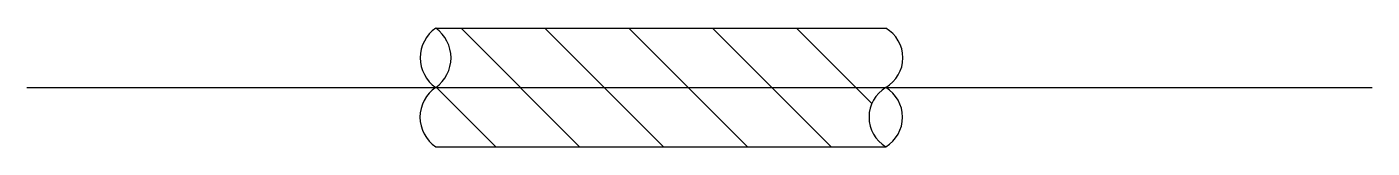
# Model space of a CAD drawing. Extents: x 913870 to 917502, y -1057963 to -1057643.
import ezdxf

# ---------------------------------------------------------------- set-up
doc = ezdxf.new("R2010")
doc.units = 0
doc.header["$LTSCALE"] = 1000
doc.header["$MEASUREMENT"] = 0
doc.layers.get('0').update_dxf_attribs({"linetype": 'CONTINUOUS'})

# ---------------------------------------------------------------- blocks, each defined once
blk = doc.blocks.new('LBW')
at = {"color": 3, "linetype": 'Continuous'}
for p, q in [((-599.5, 150), (538.6, 150)), ((-235.7, -150), (-535.7, 150)), ((-23.6, -150), (-323.6, 150)), ((188.6, -150), (-111.4, 150)), ((400.7, -150), (100.7, 150)), ((503.4, -40.6), (312.8, 150)), ((-447.8, -150), (-598.5, 0.7)), ((-599.5, -150), (538.6, -150))]:
    blk.add_line(p, q, dxfattribs=at)
for centre, radius, start, end in [((-547.8, 75), 91.1, 124.5969, 235.4031), ((-653.2, 75), 92.2, 305.6048, 54.3952), ((495.5, 75), 86.5, 299.8899, 60.1101), ((-549.2, -75), 90.3, 123.8881, 236.1119), ((584.2, -75), 87.8, 121.2791, 238.7209), ((493.7, -75), 87.4, 300.8904, 59.1096)]:
    blk.add_arc(centre, radius, start, end, dxfattribs=at)

msp = doc.modelspace()

# ---------------------------------------------------------------- linework, layer by layer
msp.add_line((913870.1, -1057803.2), (917502.3, -1057803.2))

# ---------------------------------------------------------------- block references
at = {"xscale": 1.067385444743935, "yscale": 1.067385444743935, "zscale": 1.067385444743935}
msp.add_blockref('LBW', (915614.1, -1057803.2), dxfattribs=at)

doc.saveas('drawing.dxf')
